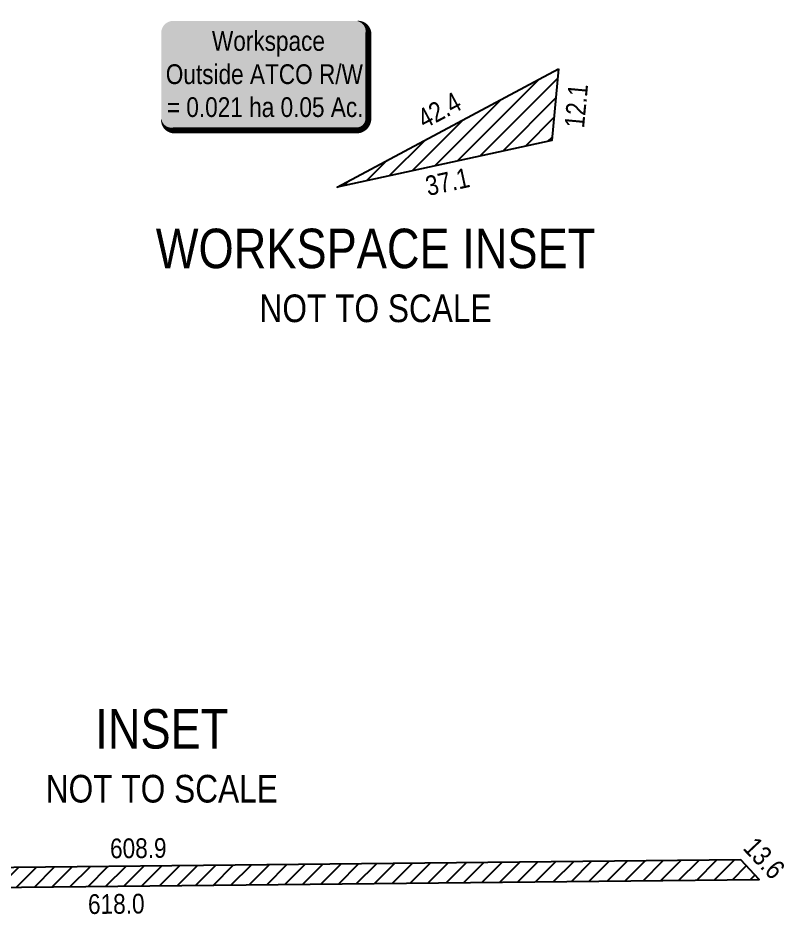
# Model space of a CAD drawing. Extents: x 634962 to 644935, y 5969185 to 5972988.
# Drawn here: x 643077.3 to 643465.6, y 5972061 to 5972516.7 of the extents above; entities that cross this region are included whole.
import ezdxf
from ezdxf.enums import TextEntityAlignment as Align

# ---------------------------------------------------------------- set-up
doc = ezdxf.new("R2010")
doc.units = 0
doc.header["$LTSCALE"] = 5
for name, color, linetype in [('DETAIL-T', 7, 'Continuous'), ('P-TEMP-ATCO PIPELINES-H_1', 71, 'Continuous'), ('P-TEMP-ATCO PIPELINES-T_1', 104, 'Continuous'), ('P-TEMP-ATCO PIPELINES_1', 104, 'Continuous')]:
    doc.layers.add(name, color=color, linetype=linetype)
doc.styles.add('80', font='ARIALN.TTF', dxfattribs={"height": 10})
doc.styles.add('80CG', font='ARIALN.TTF', dxfattribs={"height": 10})
doc.styles.add('80L', font='ARIALN.TTF', dxfattribs={"height": 10})

# ---------------------------------------------------------------- blocks, each defined once
blk = doc.blocks.new('*U852')
h = blk.add_hatch(color=255)
edge = h.paths.add_edge_path()
edge.add_line((-46.5, -28.5), (46.5, -28.5))
edge.add_arc((46.5, -22.5), 6, 270, 360)
edge.add_line((52.5, -22.5), (52.5, 21))
edge.add_arc((46.5, 21), 6, 0, 90)
edge.add_line((46.5, 27), (-46.5, 27))
edge.add_arc((-46.5, 21), 6, 90, 180)
edge.add_line((-52.5, 21), (-52.5, -22.5))
edge.add_arc((-46.5, -22.5), 6, 180, 270)
at = {"color": 104, "flags": 128}
blk.add_lwpolyline([(-46.5, -28.5, 3, 3, 0), (46.5, -28.5, 3, 3, 0.414214), (52.5, -22.5, 3, 3, 0), (52.5, 21, 3, 0, 0.414214), (46.5, 27, 0, 0, 0), (-46.5, 27, 0, 0, 0.414214), (-52.5, 21, 0, 0, 0), (-52.5, -22.5, 0, 3, 0.414214)], format="xyseb", close=True, dxfattribs=at)
blk.add_lwpolyline([(-8.83, 2.18, 0, 7.5, 0), (0, 0, 0, 0, 0)], format="xyseb", dxfattribs=at)
at = {"color": 104, "style": '80'}
blk.add_attdef('ENTER_TEXT_001', (-26.85, -4.92), '', height=10, dxfattribs=at)

msp = doc.modelspace()

# ---------------------------------------------------------------- hatches: boundary and pattern name
at = {"layer": 'P-TEMP-ATCO PIPELINES-H_1'}
h = msp.add_hatch(dxfattribs=at)
h.set_pattern_fill('ANSI31', color=256, scale=1.999487)
h.set_pattern_definition([(45, (2177.805, 2717.5905), (-4.488977151, 4.488977151), [])])
h.paths.add_polyline_path([(643351.29, 5972490.918), (643347.901, 5972454.65), (643239.046, 5972430.99)])
h = msp.add_hatch(dxfattribs=at)
h.set_pattern_fill('ANSI31', color=256, scale=1.999487)
h.set_pattern_definition([(45, (1162.227, 2598.848), (-4.488977151, 4.488977151), [])])
h.paths.add_polyline_path([(642707.081, 5972144.755), (642713.706, 5972144.945), (642716.823, 5972069.137), (642835.144, 5972073.638), (643452.915, 5972080.071), (643443.597, 5972089.972), (642834.901, 5972083.633), (642756.373, 5972080.646), (642735.571, 5972099.864), (642733.283, 5972155.508), (642706.794, 5972154.748)])

# ---------------------------------------------------------------- linework, layer by layer
at = {"layer": 'P-TEMP-ATCO PIPELINES_1', "flags": 128}
for points in [[(643351.29, 5972490.918), (643347.901, 5972454.65), (643239.046, 5972430.99)], [(642707.081, 5972144.755), (642713.706, 5972144.945), (642716.823, 5972069.137), (642835.144, 5972073.638), (643452.915, 5972080.071), (643443.597, 5972089.972), (642834.901, 5972083.633), (642756.373, 5972080.646), (642735.571, 5972099.864), (642733.283, 5972155.508), (642706.794, 5972154.748)]]:
    msp.add_lwpolyline(points, close=True, dxfattribs=at)

# ---------------------------------------------------------------- block references
at = {"layer": 'P-TEMP-ATCO PIPELINES-T_1', "color": 3}
ref = msp.add_blockref('*U852', (643202.434, 5972488.177), dxfattribs=dict(at, xscale=0.99974368, yscale=0.99974368, zscale=0.99974368))
ref.add_attrib('ENTER_TEXT_001', ' Workspace', (643172.449, 5972500.035), dxfattribs={"layer": '0', "color": 104, "height": 9.9974, "style": '80'})
ref.add_attrib('ENTER_TEXT_002', 'Outside ATCO R/W', (643152.236, 5972483.195), dxfattribs={"layer": '0', "color": 104, "height": 9.99744, "style": '80'})
ref.add_attrib('ENTER_TEXT_003', '= 0.021 ha 0.05 Ac.', (643152.774, 5972466.492), dxfattribs={"layer": '0', "color": 104, "height": 9.99744, "style": '80'})

# ---------------------------------------------------------------- texts
at = {"layer": 'DETAIL-T', "color": 3, "char_height": 20, "attachment_point": 5, "style": '80CG'}
for s, insert, width in [('WORKSPACE INSET\\P{\\H0.7x;NOT TO SCALE}', (643258.566, 5972386.102), 222.53288), ('INSET\\P{\\H0.7x;NOT TO SCALE}', (643150.23, 5972142.645), 116.9749)]:
    msp.add_mtext(s, dxfattribs=dict(at, insert=insert, width=width))
at = {"layer": 'P-TEMP-ATCO PIPELINES-T_1', "style": '80L'}
for s, rotation, p in [('12.1', 84.6611, (643360.183, 5972472.164)), ('42.4', 28.09793, (643290.781, 5972470.008)), ('37.1', 12.26287, (643294.987, 5972433.671)), ('608.9', 0.59666, (643138.312, 5972095.928)), ('13.6', 313.26236, (643455.558, 5972090.912))]:
    msp.add_text(s, height=9.9974, rotation=rotation, dxfattribs=at).set_placement(p, align=Align.MIDDLE)

# ---------------------------------------------------------------- next in the draw order: texts
at = {"layer": 'P-TEMP-ATCO PIPELINES-T_1', "insert": (643127.104, 5972072.703), "char_height": 9.9974, "width": 28.76726, "attachment_point": 2, "rotation": 0.59666, "style": '80L', "bg_fill": 3, "box_fill_scale": 1.15, "bg_fill_color": 256, "bg_fill_true_color": 256, "bg_fill_transparency": 0}
msp.add_mtext('618.0', dxfattribs=at)

doc.saveas('drawing.dxf')
